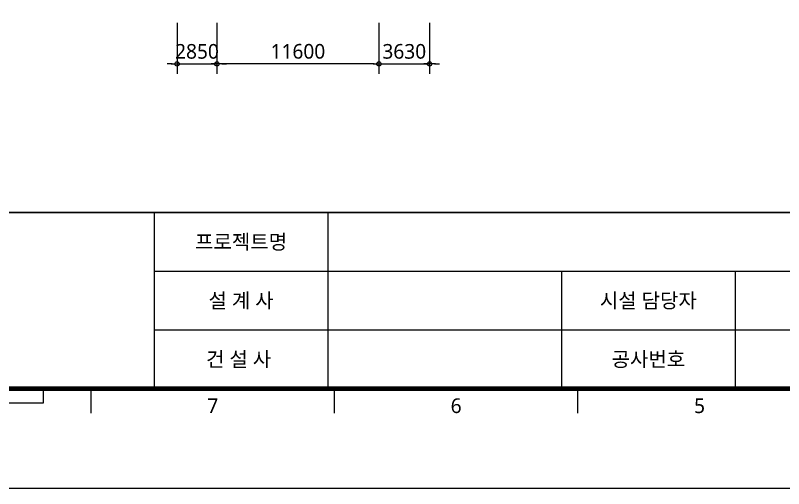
# Model space of a CAD drawing. Header units: millimetres. Extents: x -17369 to 294000, y -718917 to 220315.
# Drawn here: x 159775 to 214770, y 0 to 33868 of the extents above; entities that cross this region are included whole.
import ezdxf
from ezdxf.enums import TextEntityAlignment as Align

# ---------------------------------------------------------------- set-up
doc = ezdxf.new("R2010")
doc.units = ezdxf.units.MM
doc.header["$LTSCALE"] = 350
doc.linetypes.add('FORM$0$KIA-Form$2$XKITLINE00', pattern=[0])
doc.layers.get('Defpoints').update_dxf_attribs({"color": 181})
doc.layers.add('DIM', color=1, linetype='Continuous', lineweight=5)
doc.layers.add('FORM$0$KIA-Form$2$A-FORM', color=7, linetype='Continuous')
doc.layers.add('X-200-S-COL$0$Defpoint', color=171, linetype='Continuous', plot=False)
doc.styles.add('FORM$0$맑은고딕', font='malgun.ttf')
doc.styles.add('맑은고딕', font='malgun.ttf')

# ---------------------------------------------------------------- blocks, each defined once
blk = doc.blocks.new('X-200-S-COL$0$Form-Bo')
blk.add_lwpolyline([(0, 207900), (294000, 207900), (294000, 0), (0, 0)], close=True)
blk = doc.blocks.new('DIMDOT')
at = {"color": 0, "linetype": 'ByBlock'}
blk.add_line((-1.2, 0), (1.2, 0), dxfattribs=at)
at = {"color": 3}
blk.add_circle((0, 0), 0.45, dxfattribs=at)

msp = doc.modelspace()

# ---------------------------------------------------------------- linework, layer by layer
at = {"layer": 'Defpoints', "color": 3}
msp.add_lwpolyline([(0, 207900), (294000, 207900), (294000, 0), (0, 0)], close=True, dxfattribs=at)
at = {"layer": 'DIM', "color": 1, "transparency": 16777216}
for p, q in [((171350, 33342.6), (171350, 29692.6)), ((174200, 33342.6), (174200, 29692.6)), ((174200, 33342.6), (174200, 29692.6)), ((185800, 33342.6), (185800, 29692.6)), ((185800, 33342.6), (185800, 29692.6)), ((189430, 33342.6), (189430, 29692.6)), ((171000, 30392.6), (170650, 30392.6)), ((171350, 30392.6), (174200, 30392.6)), ((174550, 30392.6), (174900, 30392.6)), ((185450, 30392.6), (174550, 30392.6)), ((185450, 30392.6), (185100, 30392.6)), ((185800, 30392.6), (189430, 30392.6)), ((189780, 30392.6), (190130, 30392.6))]:
    msp.add_line(p, q, dxfattribs=at)
at = {"layer": 'FORM$0$KIA-Form$2$A-FORM', "color": 0, "linetype": 'FORM$0$KIA-Form$2$XKITLINE00'}
for p, q in [((169711.8, 19757.4), (169711.8, 7157.4)), ((182151.7, 19757.4), (182151.7, 7157.4)), ((198867.1, 15557.4), (198867.1, 7157.4)), ((211306.9, 15557.4), (211306.9, 7157.4))]:
    msp.add_line(p, q, dxfattribs=at)
at = {"layer": 'FORM$0$KIA-Form$2$A-FORM', "linetype": 'Continuous'}
for p, q in [((161773.5, 7157.4), (161773.5, 6107.4)), ((161773.5, 6107.4), (133773.5, 6107.4))]:
    msp.add_line(p, q, dxfattribs=at)
at = {"layer": 'FORM$0$KIA-Form$2$A-FORM'}
for p, q in [((165195.2, 5407.4), (165195.2, 7157.4)), ((182616.9, 5407.4), (182616.9, 7157.4)), ((200038.6, 5407.4), (200038.6, 7157.4))]:
    msp.add_line(p, q, dxfattribs=at)
at = {"layer": 'FORM$0$KIA-Form$2$A-FORM', "color": 6, "const_width": 350}
msp.add_lwpolyline([(287147, 7157.4), (287147, 200742.6), (8400, 200742.6), (8400, 7157.4)], close=True, dxfattribs=at)
at = {"layer": 'FORM$0$KIA-Form$2$A-FORM', "color": 0, "linetype": 'FORM$0$KIA-Form$2$XKITLINE00'}
for points in [[(8400, 19757.4), (287147, 19757.4)], [(169711.8, 15557.4), (228022.3, 15557.4)], [(169711.8, 11357.4), (228022.3, 11357.4)]]:
    msp.add_lwpolyline(points, dxfattribs=at)
at = {"layer": 'X-200-S-COL$0$Defpoint'}
msp.add_lwpolyline([(8400, 200742.6), (253797.2, 200742.6), (253797.2, 19757.4), (8400, 19757.4)], close=True, dxfattribs=at)

# ---------------------------------------------------------------- block references
at = {"layer": 'DIM', "color": 1, "transparency": 16777216, "xscale": 350, "yscale": 350, "zscale": 350}
for p in [(171350, 30392.6), (185800, 30392.6), (185800, 30392.6)]:
    msp.add_blockref('DIMDOT', p, dxfattribs=at)
at = {"layer": 'DIM', "color": 1, "transparency": 16777216, "xscale": 350, "yscale": 350, "zscale": 350, "rotation": 180}
for p in [(174200, 30392.6), (174200, 30392.6), (189430, 30392.6)]:
    msp.add_blockref('DIMDOT', p, dxfattribs=at)
at = {"layer": 'X-200-S-COL$0$Defpoint'}
msp.add_blockref('X-200-S-COL$0$Form-Bo', (0, 0), dxfattribs=at)

# ---------------------------------------------------------------- texts
at = {"layer": 'DIM', "color": 3, "transparency": 16777216, "char_height": 1050, "attachment_point": 5, "style": '맑은고딕'}
for s, insert in [('\\A1;2850', (172775, 31285.1)), ('\\A1;11600', (180000, 31287.9)), ('\\A1;3630', (187615, 31285.1))]:
    msp.add_mtext(s, dxfattribs=dict(at, insert=insert))
at = {"layer": 'FORM$0$KIA-Form$2$A-FORM', "color": 0, "style": 'FORM$0$맑은고딕'}
for s, p in [('프로젝트명', (175931.8, 17657.4)), ('설 계 사', (175931.8, 13457.4)), ('시설 담당자', (205087, 13457.4)), ('건 설 사 ', (175931.8, 9257.4)), ('공사번호', (205087, 9257.4))]:
    msp.add_text(s, height=1050, dxfattribs=at).set_placement(p, align=Align.MIDDLE_CENTER)
at = {"layer": 'FORM$0$KIA-Form$2$A-FORM', "color": 4, "style": 'FORM$0$맑은고딕'}
for s, p in [('7', (173906, 5407.4)), ('6', (191327.7, 5407.4)), ('5', (208749.4, 5407.4))]:
    msp.add_text(s, height=1050, dxfattribs=at).set_placement(p, align=Align.CENTER)

doc.saveas('drawing.dxf')
